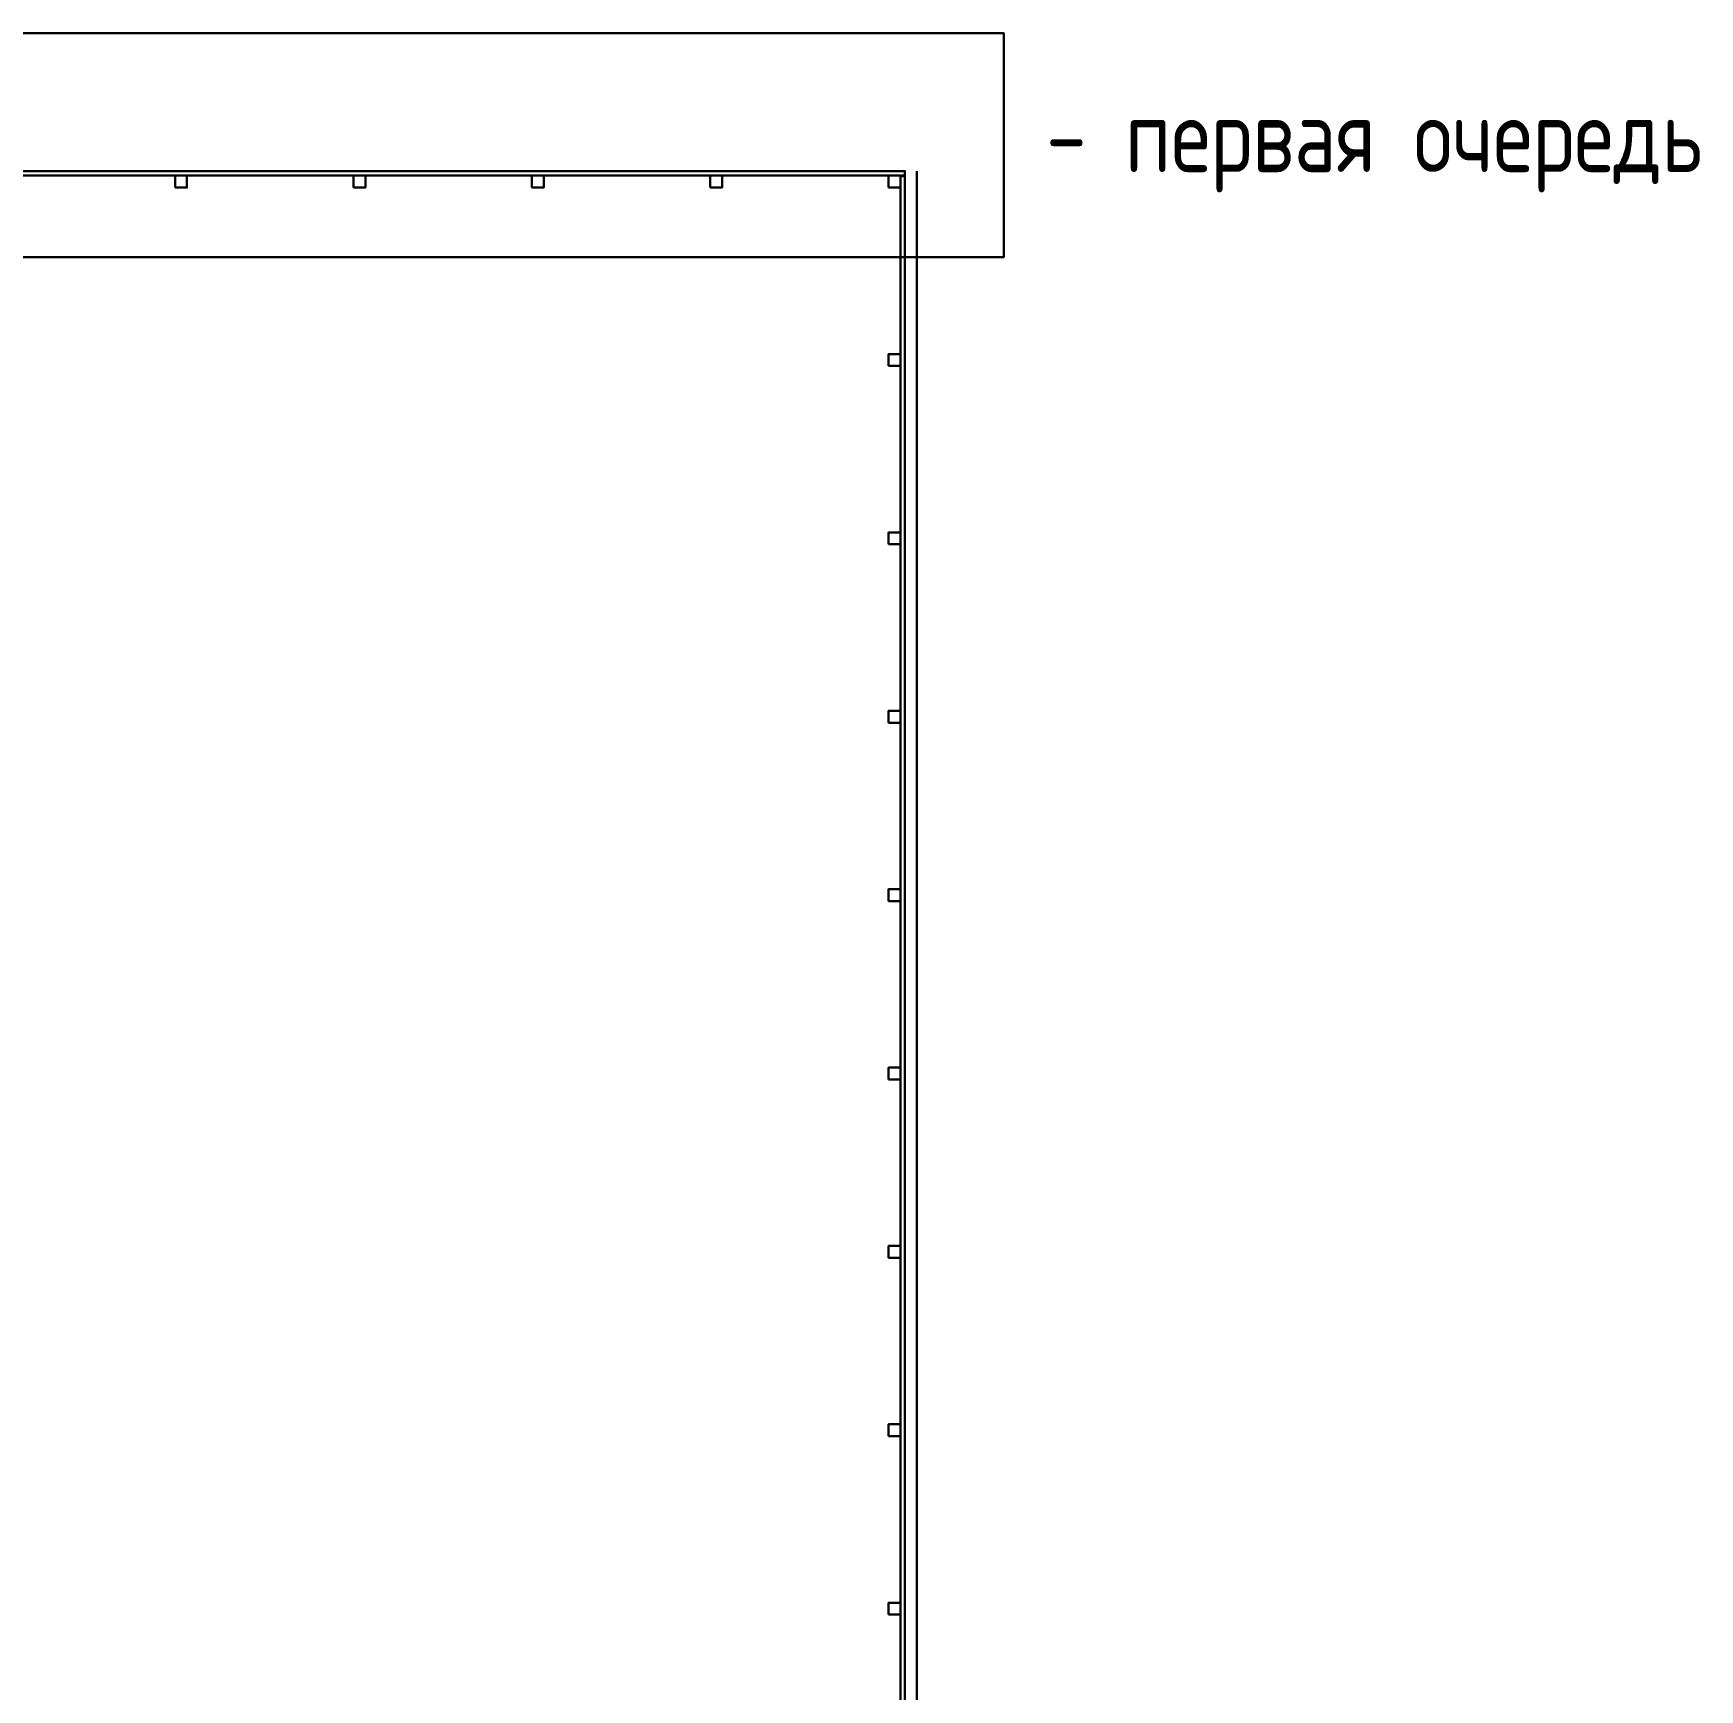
# Model space of a CAD drawing. Header units: millimetres. Extents: x -351329 to 406471, y -382937 to 111767.
# Drawn here: x 84373 to 140420, y -62980 to -7269 of the extents above; entities that cross this region are included whole.
import ezdxf

# ---------------------------------------------------------------- set-up
doc = ezdxf.new("R2010")
doc.units = ezdxf.units.MM
for name, color, linetype, lineweight in [('_Сендвичи', 230, 'Continuous', 30), ('_Стены', 7, 'Continuous', 30), ('Нумерация RAL 6024', 91, 'Continuous', 30)]:
    doc.layers.add(name, color=color, linetype=linetype, lineweight=lineweight)
doc.styles.add('Museo sans', font='CS_Gost2304.shx')

msp = doc.modelspace()

# ---------------------------------------------------------------- linework, layer by layer
at = {"layer": '_Сендвичи', "color": 3, "ltscale": 100}
msp.add_line((114086, -84605), (114086, -11905), dxfattribs=at)
at = {"layer": '_Сендвичи', "ltscale": 100}
for points in [[(-61009, -12055), (113691, -12055), (113691, -11905), (-61009, -11905)], [(113541, -84435), (113691, -84435), (113691, -12075), (113541, -12075)]]:
    msp.add_lwpolyline(points, close=True, dxfattribs=at)
at = {"layer": '_Стены', "ltscale": 100}
for points in [[(89141, -12455), (89541, -12455), (89541, -12055), (89141, -12055)], [(95141, -12455), (95541, -12455), (95541, -12055), (95141, -12055)], [(101141, -12455), (101541, -12455), (101541, -12055), (101141, -12055)], [(107141, -12455), (107541, -12455), (107541, -12055), (107141, -12055)], [(113141, -12455), (113541, -12455), (113541, -12055), (113141, -12055)], [(113141, -18455), (113541, -18455), (113541, -18055), (113141, -18055)], [(113141, -24455), (113541, -24455), (113541, -24055), (113141, -24055)], [(113141, -30455), (113541, -30455), (113541, -30055), (113141, -30055)], [(113141, -36455), (113541, -36455), (113541, -36055), (113141, -36055)], [(113141, -42455), (113541, -42455), (113541, -42055), (113141, -42055)], [(113141, -48455), (113541, -48455), (113541, -48055), (113141, -48055)], [(113141, -54455), (113541, -54455), (113541, -54055), (113141, -54055)], [(113141, -60455), (113541, -60455), (113541, -60055), (113141, -60055)]]:
    msp.add_lwpolyline(points, close=True, dxfattribs=at)
at = {"layer": 'Нумерация RAL 6024', "ltscale": 100}
msp.add_lwpolyline([(52086, -7269), (117019, -7269), (117019, -14797), (52086, -14797)], close=True, dxfattribs=at)

# ---------------------------------------------------------------- texts
at = {"layer": 'Нумерация RAL 6024', "linetype": 'Continuous', "ltscale": 100, "style": 'Museo sans'}
msp.add_text('- первая очередь', height=2500, dxfattribs=at).set_placement((118435, -11940))

doc.saveas('drawing.dxf')
